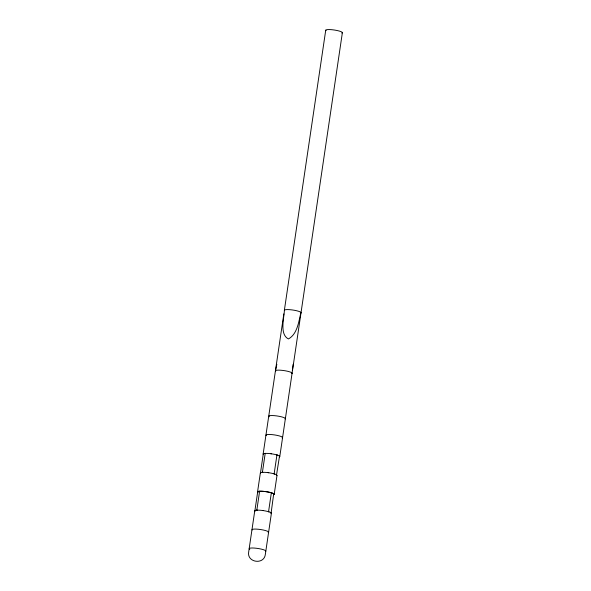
<?xml version="1.0" encoding="UTF-8"?>
<svg xmlns="http://www.w3.org/2000/svg" width="591" height="591" viewBox="0 0 591 591"><rect width="100%" height="100%" fill="white"/><g stroke="black" fill="none" stroke-linecap="round" stroke-linejoin="round"><path stroke-width="0.89" d="M293.18 364.233L292.065 373.113A8.414 1.463 8.4 0 1 291.607 373.638M284.397 310.386C284.012 318.364 279.491 334.572 288.438 338.939C297.436 334.055 298.721 321.497 300.945 312.454A8.414 1.463 8.4 0 0 292.05 309.913A8.414 1.463 8.4 0 0 284.367 310.312L284.411 310.438A8.414 1.463 8.4 0 0 284.5 310.563M254.773 510.757L248.708 551.787C246.558 562.647 264.236 565.203 265.352 554.284L271.409 513.261M257.565 491.838L260.358 472.918M263.15 453.999L283.835 313.91M284.382 310.194L325.737 30.163M254.913 510.587L257.713 491.668M260.505 472.741L263.298 453.822M256.819 510.173L259.612 491.254M262.404 472.327L265.196 453.408M268.558 511.71L271.35 492.791M274.143 473.871L276.943 454.952M273.714 493.744L273.929 493.899A8.414 1.463 8.4 0 1 273.914 494.66A8.414 1.463 8.4 0 0 265.558 491.601A8.414 1.463 8.4 0 0 258.016 492.48A8.414 1.463 8.4 0 1 257.683 491.682L257.839 491.579A8.414 1.463 8.4 0 1 259.523 491.254L260.018 491.232A8.414 1.463 8.4 0 1 265.189 491.549L265.913 491.646A8.414 1.463 8.4 0 1 271.262 492.761L271.794 492.924A8.414 1.463 8.4 0 1 273.714 493.744L271.136 512.818M276.544 474.846L279.521 456.053M274.202 494.342L276.994 475.423M279.787 456.503L292.08 373.246M292.464 370.683L342.374 32.668M275.702 371.244A8.414 1.463 8.4 0 1 275.465 370.985L276.352 366.486M276.507 365.77L276.861 364.366M265.108 453.415L265.603 453.386M262.315 472.335L262.81 472.312M256.73 510.173L257.218 510.151M270.774 453.703L271.505 453.807M267.982 472.63L268.713 472.726M262.397 510.469L263.121 510.572M276.847 454.922L277.378 455.085M274.054 473.842L274.586 474.004M268.469 511.68L269.001 511.85M292.072 373.128L292.006 373.002A8.414 1.463 8.4 0 0 283.111 370.461A8.414 1.463 8.4 0 0 275.428 370.86L275.465 370.985M255.031 511.259A8.414 1.463 8.4 0 1 263.483 510.624A8.414 1.463 8.4 0 1 270.892 513.668M260.38 473.155A8.414 1.463 8.4 0 1 269.016 472.77A8.414 1.463 8.4 0 1 276.861 475.637M263.268 454.361A8.414 1.463 8.4 0 1 272.2 453.91A8.414 1.463 8.4 0 1 279.277 456.909M301.011 312.58A8.414 1.463 8.4 0 1 300.546 313.097M269.186 416.795A8.414 1.463 8.4 0 1 276.736 415.916A8.414 1.463 8.4 0 1 285.098 418.967M266.201 435.582A8.414 1.463 8.4 0 1 274.601 434.932A8.414 1.463 8.4 0 1 282.106 437.975M252.091 530.046A8.414 1.463 8.4 0 1 260.963 529.588A8.414 1.463 8.4 0 1 268.144 532.58M325.996 30.666A8.414 1.463 8.4 0 1 334.395 30.023A8.414 1.463 8.4 0 1 341.901 33.059M249.764 549.327A8.414 1.463 8.4 0 1 256.664 548.293A8.414 1.463 8.4 0 1 265.684 551.322"/></g></svg>
